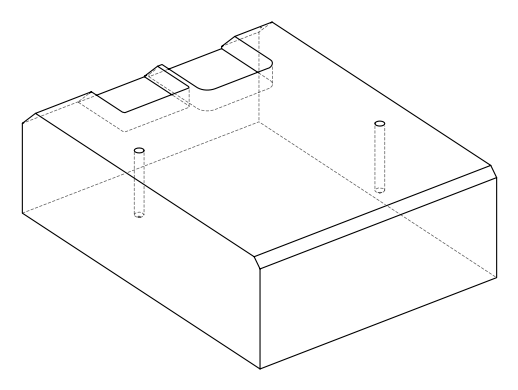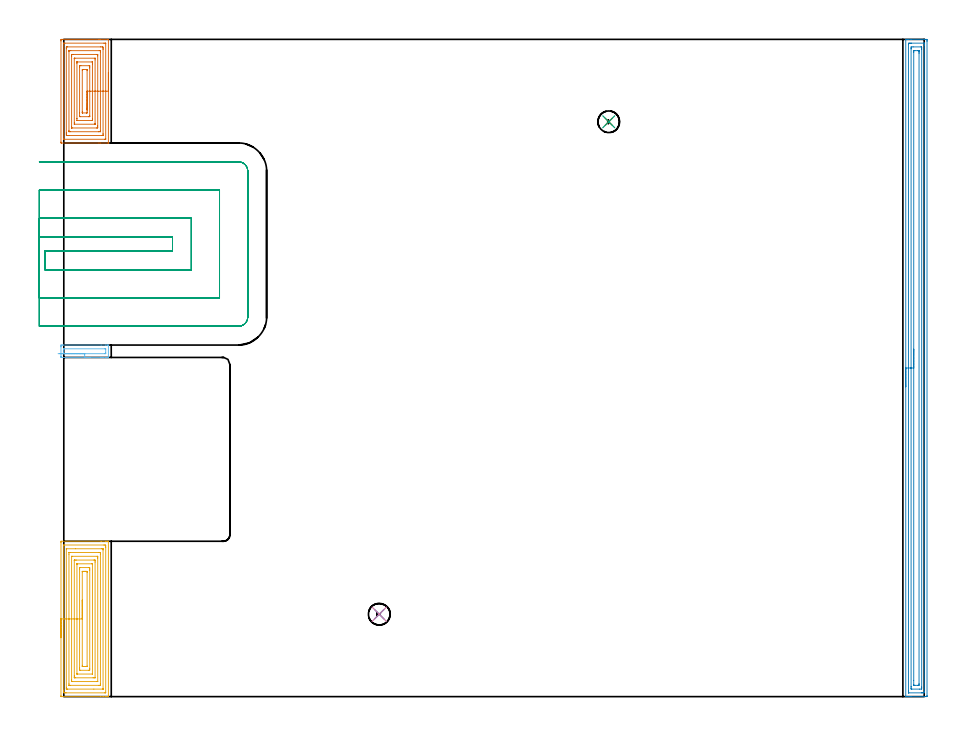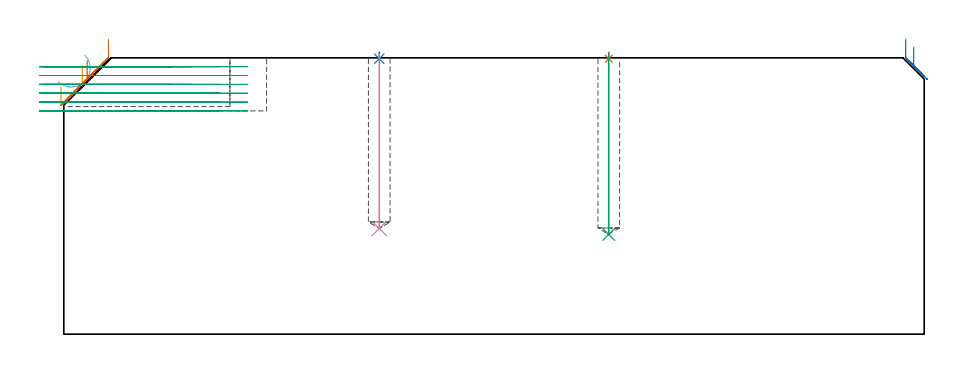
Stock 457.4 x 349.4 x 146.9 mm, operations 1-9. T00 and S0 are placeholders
(PLAN: 10 operations, 4 tool changes, 143.8 min)
(1 SPOT_DRILL | STEP1POCKET | NXT0321_9005460120000 | 0.03 min | 3 mm3)
(2 SPOT_DRILL_1 | STEP1POCKET_1 | NXT0321_9005460120000 | 0.03 min | 1 mm3)
(3 DRILL_BLIND_HOLE_INTO_CENTER | STEP1POCKET | UGT0301_510 | 0.39 min | 9470 mm3)
(4 DRILL_BLIND_HOLE_INTO_CENTER_1 | STEP1POCKET_1 | UGT0301_510 | 0.37 min | 9136 mm3)
(5 AREA_MILL | FG_CHAMFER_SURFACE | UGT0205_001 | 6.4 min | 28865 mm3)
(6 AREA_MILL_1 | FG_CHAMFER_SURFACE_1 | UGT0205_001 | 0.75 min | 7376 mm3)
(7 AREA_MILL_2 | FG_CHAMFER_SURFACE_2 | UGT0205_001 | 4.42 min | 20133 mm3)
(8 AREA_MILL_3 | FG_CHAMFER_SURFACE_3 | UGT0205_001 | 11.46 min | 22293 mm3)
(9 MILL_SLOT | SLOT_PARTIAL_RECTANGULAR | UGT0201_136 | Follow Part, ap 5, ae 75% | 13.75 min | 318557 mm3)
(10 MILL_SLOT_1 | SLOT_PARTIAL_RECTANGULAR_1 | NXT0201_008 | Follow Part, ap 1.5, ae 75% | 106.2 min | 218033 mm3)
(TOOL NXT0321_9005460120000 | NC Spot Drill, 142deg, 12mm, Carbide, Uncoated | D12 PA142 FL30 Z2)
(TOOL UGT0301_510 | Carbide Drill 11.5 mm | D11.5 PA118 FL94 Z2)
(TOOL UGT0205_001 | Chamfer Mill 20 x 3 x 45 deg. | D20 FL50 Z2)
(TOOL UGT0201_136 | Carbide End Mill 20.0 | D20 FL30 Z4)
(TOOL NXT0201_008 | ENDMILL 6mm [2P460-0600-NA 1630] | D6 FL26 Z6)
(OP 1 SPOT_DRILL)
G17 G21 G94 G90
T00 M6
G54
G17 G0 G90 X289.7 Y305.6 S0 M3
G43 Z156.9 H0
G94 G81 G98 Z146.405 F250. R149.9
G80
M5
M2
(OP 2 SPOT_DRILL_1)
G17 G21 G94 G90
T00 M6
G54
G17 G0 G90 X167.7 Y43.8 S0 M3
G43 Z156.9 H0
G94 G81 G98 Z146.405 F250. R149.9
G80
M5
M2
(OP 3 DRILL_BLIND_HOLE_INTO_CENTER)
G17 G21 G94 G90
T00 M6
G54
G17 G0 G90 X289.7 Y305.6 S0 M3
G43 Z156.9 H0
G94 G81 G98 Z53. F250. R148.9
G80
M5
M2
(OP 4 DRILL_BLIND_HOLE_INTO_CENTER_1)
G17 G21 G94 G90
T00 M6
G54
G17 G0 G90 X167.7 Y43.8 S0 M3
G43 Z156.9 H0
G94 G81 G98 Z56.2 F250. R148.9
G80
M5
M2
(OP 5 AREA_MILL)
G17 G21 G94 G90
T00 M6
G54
G17 G0 G90 X-1.5 Y31.3 S1061 M3
G43 Z156.9 H0
Z131.7
G94 G1 Y31.338 Z130.828 F250.
Y31.452 Z129.964
Y31.641 Z129.112
Y31.903 Z128.28
Y32.237 Z127.474
Y32.64 Z126.7
Y33.108 Z125.964
Y33.64 Z125.272
Y34.229 Z124.629
Y34.872 Z124.04
Y35.564 Z123.508
Y36.3 Z123.04
Y37.074 Z122.637
Y37.88 Z122.303
Y38.712 Z122.041
Y39.564 Z121.852
Y40.428 Z121.738
Y41.3 Z121.7
Y81.974
X-1.497 Y82.291 Z121.702
X-1.492 Y82.59 Z121.706
X-1.189 Y82.6 Z122.009
X19.827 Z143.022
X22.231 Z145.426
X22.945 Z146.145
X23.237 Z146.436
X23.648 Y82.597 Z146.839
X23.691 Y82.594 Z146.882
X23.697 Y82.592 Z146.888
X23.7 Y82.421 Z146.9
Y0.179
X23.697 Y0.01 Z146.888
X23.649 Y0.007 Z146.84
X23.236 Y0. Z146.436
X22.945 Z146.145
X22.231 Z145.426
X20.984 Z144.181
X19.56 Z142.755
X-1.189 Y0.001 Z122.008
X-1.492 Y0.01 Z121.706
X-1.499 Y0.312 Z121.699
Y0.332
X-1.5 Y41.3 Z121.7
X-0.086 Z123.114
X-0.085 Y80.295 Z123.115
X-0.082 Y80.405 Z123.118
X-0.076 Y80.59 Z123.124
X-0.031 Y80.592 Z123.169
X0.448 Y80.599 Z123.648
X21.341 Z144.541
X21.822 Y80.597 Z145.022
X22.231 Y80.59 Z145.431
X22.279 Y80.186 Z145.479
X22.282 Y80.135 Z145.482
X22.286 Y79.292 Z145.486
Y79.237
X22.285 Y2.305 Z145.485
X22.282 Y2.196 Z145.482
X22.276 Y2.01 Z145.476
X22.231 Y2.008 Z145.431
X21.752 Y2.001 Z144.952
X1.272 Y2. Z124.472
X0.859 Y2.001 Z124.059
X0.378 Y2.003 Z123.578
X-0.031 Y2.01 Z123.169
X-0.079 Y2.414 Z123.121
X-0.082 Y2.465 Z123.118
X-0.086 Y3.308 Z123.114
Y3.363
Y41.3
X1.328 Z124.528
X1.329 Y78.504 Z124.529
X1.33 Y78.557 Z124.53
X1.332 Y78.581 Z124.532
X1.334 Y78.587 Z124.534
X1.348 Y78.59 Z124.548
X1.55 Y78.599 Z124.75
X6.224 Y78.6 Z129.424
X20.249 Z143.449
X20.45 Y78.598 Z143.65
X20.651 Y78.595 Z143.851
X20.785 Y78.59 Z143.985
X20.865 Y78.581 Z144.065
X20.867 Y78.538 Z144.067
X20.869 Y78.398 Z144.069
X20.871 Y77.976 Z144.071
Y4.096
X20.87 Y4.043 Z144.07
X20.868 Y4.019 Z144.068
X20.866 Y4.013 Z144.066
X20.852 Y4.01 Z144.052
X20.65 Y4.002 Z143.85
X15.976 Y4. Z139.176
X1.951 Z125.151
X1.75 Y4.001 Z124.95
X1.549 Y4.005 Z124.749
X1.415 Y4.01 Z124.615
X1.335 Y4.019 Z124.535
X1.333 Y4.062 Z124.533
X1.331 Y4.202 Z124.531
X1.329 Y4.624 Z124.529
X1.328 Y41.3 Z124.528
X2.743 Z125.943
Y75.716
X2.745 Y76.505 Z125.945
X2.747 Y76.559 Z125.947
X2.749 Y76.582 Z125.949
X2.762 Y76.59 Z125.962
X2.871 Y76.594 Z126.071
X3.091 Y76.598 Z126.291
X3.531 Y76.6 Z126.731
X18.669 Z141.869
X19.113 Y76.598 Z142.313
X19.33 Y76.594 Z142.53
X19.437 Y76.59 Z142.637
X19.451 Y76.584 Z142.651
X19.453 Y76.566 Z142.653
X19.455 Y76.527 Z142.655
X19.457 Y75.819 Z142.657
Y75.716
Y6.884
X19.455 Y6.095 Z142.655
X19.453 Y6.041 Z142.653
X19.451 Y6.018 Z142.651
X19.438 Y6.01 Z142.638
X19.329 Y6.006 Z142.529
X19.109 Y6.002 Z142.309
X18.669 Y6. Z141.869
X3.531 Z126.731
X3.087 Y6.002 Z126.287
X2.87 Y6.006 Z126.07
X2.763 Y6.01 Z125.963
X2.749 Y6.016 Z125.949
X2.747 Y6.034 Z125.947
X2.745 Y6.073 Z125.945
X2.743 Y6.781 Z125.943
Y41.3
X4.157 Z127.357
X4.158 Y74.459 Z127.358
X4.159 Y74.535 Z127.359
X4.163 Y74.58 Z127.363
X4.166 Y74.591 Z127.366
X4.171 Y74.593 Z127.371
X4.254 Y74.598 Z127.454
X4.421 Y74.599 Z127.621
X4.643 Y74.6 Z127.843
X17.779 Y74.599 Z140.979
X18.004 Y74.596 Z141.204
X18.035 Y74.59 Z141.235
X18.037 Y74.583 Z141.237
X18.04 Y74.56 Z141.24
X18.043 Y73.928 Z141.243
Y73.663
X18.042 Y8.141 Z141.242
X18.041 Y8.065 Z141.241
X18.037 Y8.02 Z141.237
X18.034 Y8.009 Z141.234
X18.029 Y8.007 Z141.229
X17.946 Y8.002 Z141.146
X17.779 Y8.001 Z140.979
X17.557 Y8. Z140.757
X4.421 Y8.001 Z127.621
X4.196 Y8.003 Z127.396
X4.165 Y8.01 Z127.365
X4.163 Y8.017 Z127.363
X4.16 Y8.04 Z127.36
X4.157 Y8.672 Z127.357
Y8.937
Y41.3
X5.571 Z128.771
X5.572 Y72.457 Z128.772
X5.573 Y72.537 Z128.773
X5.575 Y72.575 Z128.775
X5.577 Y72.587 Z128.777
X5.593 Y72.59 Z128.793
X5.747 Y72.597 Z128.947
X6.202 Y72.599 Z129.402
X6.635 Y72.6 Z129.835
X15.998 Y72.599 Z139.198
X16.434 Y72.597 Z139.634
X16.595 Y72.59 Z139.795
X16.622 Y72.579 Z139.822
X16.624 Y72.524 Z139.824
X16.627 Y72.403 Z139.827
X16.628 Y72.141 Z139.828
X16.629 Y71.507 Z139.829
X16.628 Y10.143 Z139.828
X16.627 Y10.064 Z139.827
X16.625 Y10.025 Z139.825
X16.623 Y10.013 Z139.823
X16.607 Y10.01 Z139.807
X16.453 Y10.003 Z139.653
X15.998 Y10.001 Z139.198
X15.565 Y10. Z138.765
X6.202 Y10.001 Z129.402
X5.766 Y10.003 Z128.966
X5.605 Y10.01 Z128.805
X5.578 Y10.021 Z128.778
X5.576 Y10.076 Z128.776
X5.573 Y10.197 Z128.773
X5.572 Y10.459 Z128.772
X5.571 Y11.093 Z128.771
Y41.3
X6.985 Z130.185
X6.986 Y70.46 Z130.186
X6.99 Y70.568 Z130.19
X6.992 Y70.59 Z130.192
X7.001 Y70.594 Z130.201
X7.031 Y70.598 Z130.231
X7.093 Y70.599 Z130.293
X14.862 Z138.062
X15.107 Y70.594 Z138.307
X15.188 Y70.59 Z138.388
X15.208 Y70.582 Z138.408
X15.211 Y70.532 Z138.411
X15.213 Y70.461 Z138.413
X15.214 Y70.353 Z138.414
X15.215 Y70.245 Z138.415
X15.214 Y12.14 Z138.414
X15.21 Y12.032 Z138.41
X15.208 Y12.01 Z138.408
X15.199 Y12.006 Z138.399
X15.169 Y12.002 Z138.369
X15.107 Y12.001 Z138.307
X7.338 Z130.538
X7.093 Y12.006 Z130.293
X7.012 Y12.01 Z130.212
X6.992 Y12.018 Z130.192
X6.989 Y12.068 Z130.189
X6.987 Y12.139 Z130.187
X6.985 Y12.247 Z130.185
Y12.355
Y41.3
X8.399 Z131.599
X8.4 Y67.671 Z131.6
X8.401 Y68.145 Z131.601
X8.407 Y68.565 Z131.607
X8.84 Y68.599 Z132.04
X13.292 Y68.6 Z136.492
X13.326 Y68.598 Z136.526
X13.793 Y68.565 Z136.993
X13.799 Y68.09 Z136.999
X13.8 Y67.671 Z137.
Y67.195
Y14.929
X13.799 Y14.455 Z136.999
X13.793 Y14.035 Z136.993
X13.36 Y14.001 Z136.56
X8.908 Y14. Z132.108
X8.874 Y14.002 Z132.074
X8.407 Y14.035 Z131.607
X8.401 Y14.51 Z131.601
X8.4 Y14.929 Z131.6
X8.399 Y15.405 Z131.599
Y41.3
X9.814 Z133.014
Y66.305
X9.816 Y66.516 Z133.016
X9.818 Y66.568 Z133.018
X9.82 Y66.587 Z133.02
X9.84 Y66.59 Z133.04
X9.944 Y66.597 Z133.144
X10.655 Y66.6 Z133.855
X10.831 Z134.031
X11.545 Z134.745
X11.722 Z134.922
X12.303 Y66.592 Z135.503
X12.371 Y66.59 Z135.571
X12.38 Y66.583 Z135.58
X12.382 Y66.564 Z135.582
X12.384 Y66.516 Z135.584
X12.386 Y66.322 Z135.586
Y65.933
Y16.295
X12.384 Y16.084 Z135.584
X12.382 Y16.032 Z135.582
X12.38 Y16.014 Z135.58
X12.36 Y16.01 Z135.56
X12.256 Y16.003 Z135.456
X11.545 Y16. Z134.745
X11.369 Z134.569
X10.655 Z133.855
X10.478 Z133.678
X9.897 Y16.008 Z133.097
X9.829 Y16.01 Z133.029
X9.82 Y16.017 Z133.02
X9.818 Y16.036 Z133.018
X9.816 Y16.084 Z133.016
X9.814 Y16.278 Z133.014
Y16.667
Y41.3
Y42.172 Z133.052
Y43.037 Z133.166
Y43.888 Z133.354
Y44.72 Z133.617
Y45.526 Z133.951
Y46.3 Z134.353
Y47.036 Z134.822
Y47.728 Z135.353
Y48.371 Z135.943
Y48.96 Z136.586
Y49.492 Z137.278
Y49.96 Z138.014
Y50.363 Z138.787
Y50.697 Z139.593
Y50.959 Z140.425
Y51.148 Z141.277
Y51.262 Z142.142
Y51.3 Z143.014
G0 Z156.9
M5
M2
(OP 6 AREA_MILL_1)
G17 G21 G94 G90
T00 M6
G54
G17 G0 G90 X11.1 Y180.3 S1061 M3
G43 Z156.9 H0
Z148.44
G94 G1 X11.689 Z147.796 F250.
X12.22 Z147.104
X12.689 Z146.368
X13.092 Z145.595
X13.426 Z144.789
X13.688 Z143.957
X13.877 Z143.105
X13.991 Z142.24
X14.029 Z141.368
X13.991 Z140.497
X13.877 Z139.632
X13.688 Z138.78
X13.426 Z137.948
X13.092 Z137.142
X12.689 Z136.368
X12.22 Z135.633
X11.689 Z134.941
X11.1 Z134.297
X-1.195 Y180.301 Z122.002
X-1.492 Y180.31 Z121.706
X-1.499 Y180.606 Z121.699
Y180.629
X-1.5 Y180.92 Z121.7
Y185.967
X-1.499 Y186.28 Z121.701
X-1.494 Y186.854 Z121.704
X-1.492 Y186.892 Z121.706
X-0.922 Y186.897 Z122.276
X-0.304 Y186.9 Z122.893
X19.833 Z143.028
X22.231 Z145.426
X22.921 Z146.12
X23.253 Z146.452
X23.651 Y186.893 Z146.842
X23.697 Y186.89 Z146.888
X23.7 Y186.727 Z146.9
Y180.473
X23.697 Y180.308 Z146.888
X23.691 Y180.306 Z146.882
X23.649 Y180.303 Z146.841
X23.253 Y180.3 Z146.452
X22.921 Z146.12
X22.231 Z145.426
X20.996 Z144.193
X20.45 Z143.645
X19.833 Z143.028
X11.1 Z134.297
Y181.813 Z134.3
Y182.3
X0.374 Z123.574
X-0.031 Y182.303 Z123.169
X-0.058 Y182.306 Z123.142
X-0.069 Y182.309 Z123.131
X-0.079 Y182.327 Z123.121
X-0.086 Y182.707 Z123.114
Y184.548
X-0.085 Y184.603 Z123.115
X-0.082 Y184.712 Z123.118
X-0.075 Y184.89 Z123.125
X-0.031 Y184.892 Z123.169
X0.455 Y184.899 Z123.655
X21.826 Y184.9 Z145.026
X22.231 Y184.897 Z145.431
X22.258 Y184.894 Z145.458
X22.269 Y184.891 Z145.469
X22.279 Y184.872 Z145.479
X22.286 Y184.493 Z145.486
Y182.652
X22.285 Y182.597 Z145.485
X22.282 Y182.488 Z145.482
X22.275 Y182.31 Z145.475
X22.231 Y182.308 Z145.431
X21.745 Y182.301 Z144.945
X11.1 Y182.3 Z134.3
X10.457 Z133.711
X9.765 Z133.18
X9.029 Z132.711
X8.255 Z132.308
X7.449 Z131.974
X6.617 Z131.712
X5.765 Z131.523
X4.9 Z131.409
X4.029 Z131.371
X3.157 Z131.409
X2.292 Z131.523
X1.441 Z131.712
X0.609 Z131.974
X-0.197 Z132.308
X-0.971 Z132.711
X-1.707 Z133.18
X-2.399 Z133.711
X-3.042 Z134.3
G0 Z156.9
M5
M2
(OP 7 AREA_MILL_2)
G17 G21 G94 G90
T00 M6
G54
G17 G0 G90 X23.7 Y331.85 S1061 M3
G43 Z156.9 H0
G94 G1 Y331.812 Z156.028 F250.
Y331.698 Z155.163
Y331.509 Z154.312
Y331.247 Z153.48
Y330.913 Z152.674
Y330.51 Z151.9
Y330.041 Z151.164
Y329.51 Z150.472
Y328.921 Z149.829
Y328.278 Z149.239
Y327.586 Z148.708
Y326.85 Z148.24
Y326.076 Z147.837
Y325.27 Z147.503
Y324.438 Z147.241
Y323.586 Z147.052
Y322.722 Z146.938
Y321.85 Z146.9
Y294.376
X23.696 Y294.31 Z146.89
X23.679 Y294.307 Z146.873
X23.502 Y294.3 Z146.701
X19.408 Z142.606
X18.669 Z141.863
X-1.144 Z122.052
X-1.293 Y294.302 Z121.903
X-1.491 Y294.31 Z121.705
X-1.499 Y294.507 Z121.699
X-1.5 Y294.819 Z121.7
Y348.57
X-1.498 Y348.881 Z121.702
X-1.491 Y349.394 Z121.705
X-1.441 Y349.397 Z121.756
X-0.922 Y349.4 Z122.274
X18.669 Z141.863
X19.408 Z142.606
X19.56 Z142.758
X23.503 Z146.701
X23.679 Y349.393 Z146.873
X23.696 Y349.39 Z146.89
X23.7 Y349.324 Z146.9
Y321.85
X22.286 Z145.486
Y296.537
X22.285 Y296.483 Z145.485
X22.282 Y296.375 Z145.482
X22.279 Y296.311 Z145.479
X22.267 Y296.308 Z145.467
X22.231 Y296.305 Z145.431
X21.633 Y296.3 Z144.833
X0.261 Y296.301 Z123.461
X-0.031 Y296.304 Z123.169
X-0.072 Y296.307 Z123.128
X-0.078 Y296.308 Z123.122
X-0.082 Y296.357 Z123.118
X-0.084 Y296.429 Z123.116
X-0.086 Y296.646 Z123.114
Y347.163
X-0.085 Y347.217 Z123.115
X-0.082 Y347.325 Z123.118
X-0.079 Y347.389 Z123.121
X-0.067 Y347.392 Z123.133
X-0.031 Y347.395 Z123.169
X0.567 Y347.4 Z123.767
X21.341 Z144.541
X21.94 Y347.398 Z145.14
X22.231 Y347.392 Z145.431
X22.267 Y347.39 Z145.467
X22.279 Y347.27 Z145.479
X22.284 Y347.163 Z145.484
X22.285 Y347.109 Z145.485
X22.286 Y321.85 Z145.486
X20.872 Z144.072
X20.871 Y299.25 Z144.071
X20.87 Y298.832 Z144.07
X20.866 Y298.364 Z144.066
X20.865 Y298.321 Z144.065
X20.707 Y298.31 Z143.907
X20.579 Y298.302 Z143.779
X20.514 Y298.3 Z143.714
X20.45 Z143.65
X2.64 Z125.84
X1.811 Y298.303 Z125.011
X1.75 Y298.309 Z124.95
X1.336 Y298.364 Z124.536
X1.332 Y298.78 Z124.532
X1.329 Y299.25 Z124.529
Y299.669
Y344.45
X1.33 Y344.868 Z124.53
X1.334 Y345.336 Z124.534
X1.335 Y345.379 Z124.535
X1.493 Y345.39 Z124.693
X1.621 Y345.398 Z124.821
X1.686 Y345.4 Z124.886
X1.75 Z124.95
X19.56 Z142.76
X20.389 Y345.397 Z143.589
X20.45 Y345.391 Z143.65
X20.864 Y345.336 Z144.064
X20.868 Y344.92 Z144.068
X20.871 Y344.45 Z144.071
Y344.031
X20.872 Y321.85 Z144.072
X19.457 Z142.657
Y300.631
X19.455 Y300.435 Z142.655
X19.453 Y300.337 Z142.653
X19.451 Y300.318 Z142.651
X19.442 Y300.31 Z142.642
X19.391 Y300.304 Z142.591
X18.669 Y300.3 Z141.869
X18.505 Z141.705
X3.366 Y300.301 Z126.566
X2.784 Y300.309 Z125.984
X2.753 Y300.31 Z125.953
X2.75 Y300.339 Z125.95
X2.746 Y300.421 Z125.946
X2.744 Y300.587 Z125.944
X2.743 Y300.921 Z125.943
Y343.069
X2.745 Y343.265 Z125.945
X2.747 Y343.363 Z125.947
X2.749 Y343.382 Z125.949
X2.758 Y343.39 Z125.958
X2.809 Y343.396 Z126.009
X3.531 Y343.4 Z126.731
X3.695 Z126.895
X18.834 Y343.399 Z142.034
X19.416 Y343.391 Z142.616
X19.447 Y343.39 Z142.647
X19.45 Y343.361 Z142.65
X19.454 Y343.279 Z142.654
X19.456 Y343.113 Z142.656
X19.457 Y342.779 Z142.657
Y321.85
X18.043 Z141.243
Y303.419
X18.039 Y302.795 Z141.239
X18.036 Y302.539 Z141.236
X18.021 Y302.31 Z141.221
X17.779 Y302.305 Z140.979
X17.385 Y302.301 Z140.585
X4.421 Z127.621
X4.255 Y302.303 Z127.455
X4.196 Y302.306 Z127.396
X4.167 Y302.309 Z127.367
X4.164 Y302.358 Z127.364
X4.16 Y302.532 Z127.36
X4.157 Y302.795 Z127.357
Y340.281
X4.161 Y340.905 Z127.361
X4.164 Y341.161 Z127.364
X4.179 Y341.39 Z127.379
X4.421 Y341.395 Z127.621
X4.815 Y341.399 Z128.015
X17.779 Z140.979
X17.945 Y341.397 Z141.145
X18.005 Y341.394 Z141.205
X18.033 Y341.391 Z141.233
X18.036 Y341.342 Z141.236
X18.04 Y341.168 Z141.24
X18.043 Y340.905 Z141.243
Y340.642
Y321.85
X16.629 Z139.829
Y304.568
X16.628 Y304.411 Z139.828
X16.625 Y304.333 Z139.825
X16.623 Y304.319 Z139.823
X16.611 Y304.31 Z139.811
X16.536 Y304.306 Z139.736
X16.266 Y304.301 Z139.466
X5.58 Z128.78
X5.576 Y304.304 Z128.776
X5.574 Y304.307 Z128.774
X5.572 Y304.568 Z128.772
X5.571 Y305.196 Z128.771
Y339.132
X5.572 Y339.289 Z128.772
X5.575 Y339.367 Z128.775
X5.577 Y339.381 Z128.777
X5.589 Y339.39 Z128.789
X5.664 Y339.394 Z128.864
X5.934 Y339.399 Z129.134
X16.62 Z139.82
X16.624 Y339.396 Z139.824
X16.626 Y339.393 Z139.826
X16.628 Y339.132 Z139.828
X16.629 Y338.504 Z139.829
Y321.85
X15.215 Z138.415
Y307.12
X15.212 Y306.34 Z138.412
X15.211 Y306.315 Z138.411
X15.209 Y306.31 Z138.409
X15.188 Y306.306 Z138.388
X15.147 Y306.301 Z138.347
X7.133 Y306.3 Z130.333
X7.093 Y306.302 Z130.293
X7.053 Y306.306 Z130.253
X6.992 Y306.314 Z130.192
X6.99 Y306.34 Z130.19
X6.988 Y306.445 Z130.188
X6.985 Y307.227 Z130.185
Y307.334
Y336.58
X6.988 Y337.36 Z130.188
X6.989 Y337.385 Z130.189
X6.991 Y337.39 Z130.191
X7.012 Y337.394 Z130.212
X7.053 Y337.399 Z130.253
X15.067 Y337.4 Z138.267
X15.107 Y337.398 Z138.307
X15.147 Y337.394 Z138.347
X15.208 Y337.386 Z138.408
X15.21 Y337.36 Z138.41
X15.212 Y337.255 Z138.412
X15.215 Y336.473 Z138.415
Y336.367
Y321.85
X13.8 Z137.
Y308.999
X13.799 Y308.529 Z136.999
X13.796 Y308.37 Z136.996
X13.794 Y308.321 Z136.994
X13.764 Y308.31 Z136.964
X13.677 Y308.306 Z136.877
X13.326 Y308.301 Z136.526
X13.138 Y308.3 Z136.338
X8.685 Y308.301 Z131.885
X8.494 Y308.308 Z131.694
X8.406 Y308.312 Z131.606
X8.404 Y308.359 Z131.604
X8.401 Y308.583 Z131.601
X8.4 Y310.357 Z131.6
Y334.701
X8.401 Y335.171 Z131.601
X8.404 Y335.33 Z131.604
X8.406 Y335.379 Z131.606
X8.436 Y335.39 Z131.636
X8.523 Y335.394 Z131.723
X8.874 Y335.399 Z132.074
X9.062 Y335.4 Z132.262
X13.515 Y335.399 Z136.715
X13.707 Y335.392 Z136.907
X13.794 Y335.388 Z136.994
X13.796 Y335.341 Z136.996
X13.799 Y335.117 Z136.999
X13.8 Y334.701 Z137.
Y334.229
Y321.85
X12.386 Z135.586
Y310.772
X12.381 Y310.354 Z135.581
X12.379 Y310.311 Z135.579
X12.303 Y310.307 Z135.503
X12.177 Y310.303 Z135.377
X12.019 Y310.3 Z135.219
X9.938 Y310.301 Z133.138
X9.889 Y310.302 Z133.089
X9.838 Y310.307 Z133.038
X9.823 Y310.31 Z133.023
X9.821 Y310.321 Z133.021
X9.818 Y310.363 Z133.018
X9.814 Y310.722 Z133.014
Y310.772
Y332.928
X9.819 Y333.346 Z133.019
X9.821 Y333.389 Z133.021
X9.897 Y333.393 Z133.097
X10.023 Y333.397 Z133.223
X10.181 Y333.4 Z133.381
X12.262 Y333.399 Z135.462
X12.311 Y333.398 Z135.511
X12.362 Y333.393 Z135.562
X12.377 Y333.39 Z135.577
X12.379 Y333.379 Z135.579
X12.382 Y333.337 Z135.582
X12.386 Y332.978 Z135.586
Y332.928
Y321.85
Y320.978 Z135.624
Y320.113 Z135.738
Y319.262 Z135.927
Y318.43 Z136.189
Y317.624 Z136.523
Y316.85 Z136.926
Y316.114 Z137.395
Y315.422 Z137.926
Y314.779 Z138.515
Y314.19 Z139.158
Y313.658 Z139.851
Y313.19 Z140.586
Y312.787 Z141.36
Y312.453 Z142.166
Y312.191 Z142.998
Y312.002 Z143.85
Y311.888 Z144.715
Y311.85 Z145.586
G0 Z156.9
M5
M2
(OP 8 AREA_MILL_3)
G17 G21 G94 G90
T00 M6
G54
G17 G0 G90 X447.6 Y164.7 S1061 M3
G43 Z156.9 H0
G94 G1 Y164.738 Z156.028 F250.
Y164.852 Z155.163
Y165.041 Z154.312
Y165.303 Z153.48
Y165.637 Z152.674
Y166.04 Z151.9
Y166.509 Z151.164
Y167.04 Z150.472
Y167.629 Z149.829
Y168.272 Z149.24
Y168.964 Z148.708
Y169.7 Z148.24
Y170.474 Z147.837
Y171.28 Z147.503
Y172.112 Z147.241
Y172.964 Z147.052
Y173.828 Z146.938
Y174.7 Z146.9
Y349.237
X447.602 Y349.39 Z146.888
X447.74 Y349.398 Z146.752
X447.884 Y349.4 Z146.615
X448.223 Z146.277
X448.865 Z145.629
X450.063 Z144.433
X450.619 Z143.875
X457.913 Z136.584
X458.512 Y349.395 Z135.986
X458.892 Y349.39 Z135.605
X458.896 Y349.182 Z135.602
X458.899 Y348.79 Z135.601
X458.9 Y348.395 Z135.6
X458.899 Y0.61 Z135.601
X458.896 Y0.218 Z135.602
X458.892 Y0.01 Z135.605
X458.512 Y0.005 Z135.986
X457.913 Y0. Z136.585
X450.619 Z143.875
X450.063 Z144.433
X449.742 Z144.754
X449.186 Z145.31
X448.865 Z145.629
X447.884 Z146.615
X447.742 Z146.75
X447.721 Y0.001 Z146.771
X447.602 Y0.01 Z146.888
X447.6 Y0.164 Z146.9
Y174.7
X449.014 Z145.486
X449.015 Y346.852 Z145.485
X449.016 Y347.005 Z145.484
X449.021 Y347.366 Z145.479
X449.363 Y347.391 Z145.137
X449.742 Y347.397 Z144.758
X450.231 Y347.4 Z144.269
X450.619 Z143.881
X457.246 Z137.254
X457.419 Y347.398 Z137.081
X457.448 Y347.395 Z137.052
X457.475 Y347.391 Z137.025
X457.479 Y347.354 Z137.021
X457.484 Y347.158 Z137.016
X457.485 Y347.005 Z137.015
X457.486 Y346.263 Z137.014
X457.485 Y2.548 Z137.015
X457.484 Y2.395 Z137.016
X457.479 Y2.034 Z137.021
X457.137 Y2.009 Z137.363
X456.758 Y2.003 Z137.742
X456.269 Y2. Z138.231
X455.881 Z138.619
X449.253 Z145.247
X449.081 Y2.002 Z145.419
X449.052 Y2.005 Z145.448
X449.025 Y2.009 Z145.475
X449.021 Y2.046 Z145.479
X449.016 Y2.242 Z145.484
X449.015 Y2.395 Z145.485
X449.014 Y3.137 Z145.486
Y174.7
X450.428 Z144.072
X450.429 Y344.326 Z144.071
X450.43 Y344.519 Z144.07
X450.436 Y345.219 Z144.064
X450.448 Y345.393 Z144.052
X451.496 Y345.4 Z143.004
X455.704 Y345.399 Z138.796
X455.881 Y345.395 Z138.619
X456.052 Y345.39 Z138.448
X456.064 Y345.219 Z138.436
X456.068 Y345.029 Z138.432
X456.071 Y344.326 Z138.429
Y344.132
Y5.074
X456.07 Y4.881 Z138.43
X456.064 Y4.181 Z138.436
X456.052 Y4.007 Z138.448
X455.004 Y4. Z139.496
X450.796 Y4.001 Z143.704
X450.619 Y4.005 Z143.881
X450.448 Y4.01 Z144.052
X450.435 Y4.181 Z144.065
X450.432 Y4.371 Z144.068
X450.429 Y5.074 Z144.071
Y5.268
X450.428 Y174.7 Z144.072
X451.843 Z142.657
Y342.541
X451.845 Y343.078 Z142.655
X451.848 Y343.26 Z142.652
X451.852 Y343.39 Z142.648
X452.406 Y343.4 Z142.094
X454.127 Z140.373
X454.16 Z140.34
X454.547 Y343.393 Z139.953
X454.639 Y343.39 Z139.861
X454.65 Y343.335 Z139.85
X454.652 Y343.266 Z139.848
X454.656 Y342.895 Z139.844
X454.657 Y342.541 Z139.843
Y342.001
Y6.859
X454.655 Y6.322 Z139.845
X454.652 Y6.14 Z139.848
X454.648 Y6.01 Z139.852
X454.094 Y6. Z140.406
X452.373 Z142.127
X452.34 Z142.16
X451.953 Y6.007 Z142.547
X451.861 Y6.01 Z142.639
X451.85 Y6.065 Z142.65
X451.848 Y6.134 Z142.652
X451.844 Y6.505 Z142.656
X451.843 Y8.645 Z142.657
Y174.7
Y175.572 Z142.695
Y176.437 Z142.809
Y177.288 Z142.998
Y178.12 Z143.26
Y178.926 Z143.594
Y179.7 Z143.997
Y180.436 Z144.466
Y181.128 Z144.997
Y181.771 Z145.586
Y182.36 Z146.229
Y182.892 Z146.922
Y183.36 Z147.657
Y183.763 Z148.431
Y184.097 Z149.237
Y184.359 Z150.069
Y184.548 Z150.921
Y184.662 Z151.786
Y184.7 Z152.657
G0 Z156.9
M5
M2
(OP 9 MILL_SLOT)
G17 G21 G94 G90
T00 M6
G54
G17 G0 G90 X-13. Y244.3 S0 M3
G43 Z156.9 H0
Z142.2
G94 G1 X-10. F250.
X57.8 F500.
Y236.9
X-10.
Y226.9
X67.8
Y254.3
X-10.
X-13. F250.
Y211.9
X-10.
X82.8 F500.
Y269.3
X-10.
X-13. F250.
Y196.9
X-10.
X92.9 F500.
G3 X97.8 Y201.8 R4.9
G1 Y279.4
G3 X92.9 Y284.3 R4.9
G1 X-10.
X-13. F250.
G0 Y244.3 Z137.5
G1 X-10.
X57.8 F500.
Y236.9
X-10.
Y226.9
X67.8
Y254.3
X-10.
X-13. F250.
Y211.9
X-10.
X82.8 F500.
Y269.3
X-10.
X-13. F250.
Y196.9
X-10.
X92.9 F500.
G3 X97.8 Y201.8 R4.9
G1 Y279.4
G3 X92.9 Y284.3 R4.9
G1 X-10.
X-13. F250.
G0 Y244.3 Z132.8
G1 X-10.
X57.8 F500.
Y236.9
X-10.
Y226.9
X67.8
Y254.3
X-10.
X-13. F250.
Y211.9
X-10.
X82.8 F500.
Y269.3
X-10.
X-13. F250.
Y196.9
X-10.
X92.9 F500.
G3 X97.8 Y201.8 R4.9
G1 Y279.4
G3 X92.9 Y284.3 R4.9
G1 X-10.
X-13. F250.
G0 Y244.3 Z128.1
G1 X-10.
X57.8 F500.
Y236.9
X-10.
Y226.9
X67.8
Y254.3
X-10.
X-13. F250.
Y211.9
X-10.
X82.8 F500.
Y269.3
X-10.
X-13. F250.
Y196.9
X-10.
X92.9 F500.
G3 X97.8 Y201.8 R4.9
G1 Y279.4
G3 X92.9 Y284.3 R4.9
G1 X-10.
X-13. F250.
G0 Y244.3 Z123.4
G1 X-10.
X57.8 F500.
Y236.9
X-10.
Y226.9
X67.8
Y254.3
X-10.
X-13. F250.
Y211.9
X-10.
X82.8 F500.
Y269.3
X-10.
X-13. F250.
Y196.9
X-10.
X92.9 F500.
G3 X97.8 Y201.8 R4.9
G1 Y279.4
G3 X92.9 Y284.3 R4.9
G1 X-10.
X-13. F250.
G0 Y244.3 Z118.7
G1 X-10.
X57.8 F500.
Y236.9
X-10.
Y226.9
X67.8
Y254.3
X-10.
X-13. F250.
Y211.9
X-10.
X82.8 F500.
Y269.3
X-10.
X-13. F250.
Y196.9
X-10.
X92.9 F500.
G3 X97.8 Y201.8 R4.9
G1 Y279.4
G3 X92.9 Y284.3 R4.9
G1 X-10.
X-13. F250.
G0 Z156.9
M5
M2
